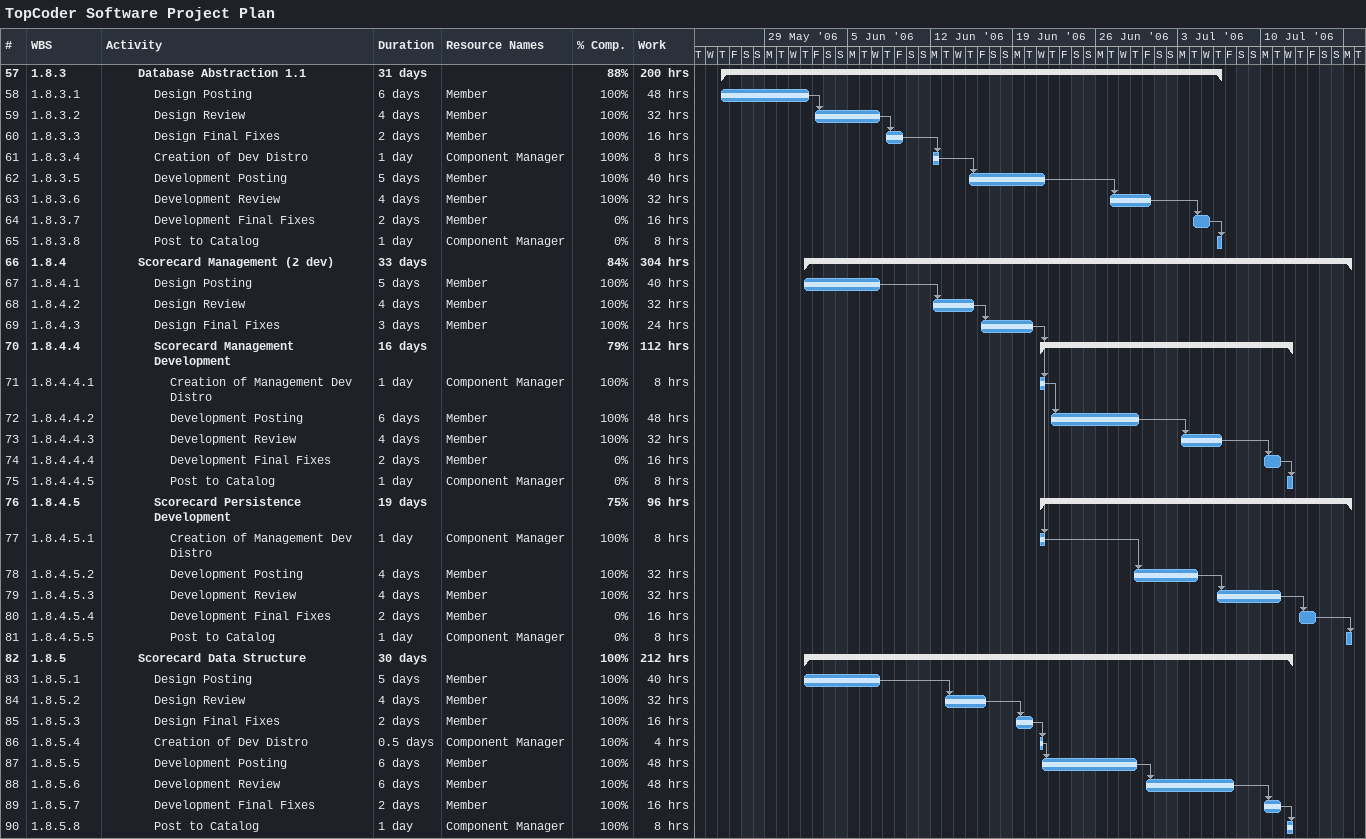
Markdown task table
TopCoder Software Project Plan

| ID | WBS | Task | Duration | Start | Finish | Predecessors | Resources | % complete | Work (h) |
|---|---|---|---|---|---|---|---|---|---|
| 57 | 1.8.3 | **Database Abstraction 1.1** | 31d | 2006-05-25 | 2006-07-06 |  |  | 88 | 200 |
| 58 | 1.8.3.1 | Design Posting | 6d | 2006-05-25 | 2006-06-01 |  | Member | 100 | 48 |
| 59 | 1.8.3.2 | Design Review | 4d | 2006-06-02 | 2006-06-07 | 58 | Member | 100 | 32 |
| 60 | 1.8.3.3 | Design Final Fixes | 2d | 2006-06-08 | 2006-06-09 | 59 | Member | 100 | 16 |
| 61 | 1.8.3.4 | Creation of Dev Distro | 1d | 2006-06-12 | 2006-06-12 | 60 | Component Manager | 100 | 8 |
| 62 | 1.8.3.5 | Development Posting | 5d | 2006-06-15 | 2006-06-21 | 61 | Member | 100 | 40 |
| 63 | 1.8.3.6 | Development Review | 4d | 2006-06-27 | 2006-06-30 | 62 | Member | 100 | 32 |
| 64 | 1.8.3.7 | Development Final Fixes | 2d | 2006-07-04 | 2006-07-05 | 63 | Member | 0 | 16 |
| 65 | 1.8.3.8 | Post to Catalog | 1d | 2006-07-06 | 2006-07-06 | 64 | Component Manager | 0 | 8 |
| 66 | 1.8.4 | **Scorecard Management (2 dev)** | 33d | 2006-06-01 | 2006-07-17 |  |  | 84 | 304 |
| 67 | 1.8.4.1 | Design Posting | 5d | 2006-06-01 | 2006-06-07 |  | Member | 100 | 40 |
| 68 | 1.8.4.2 | Design Review | 4d | 2006-06-12 | 2006-06-15 | 67 | Member | 100 | 32 |
| 69 | 1.8.4.3 | Design Final Fixes | 3d | 2006-06-16 | 2006-06-20 | 68 | Member | 100 | 24 |
| 70 | 1.8.4.4 | **Scorecard Management Development** | 16d | 2006-06-21 | 2006-07-12 | 69 |  | 79 | 112 |
| 71 | 1.8.4.4.1 | Creation of Management Dev Distro | 1d | 2006-06-21 | 2006-06-21 | 69 | Component Manager | 100 | 8 |
| 72 | 1.8.4.4.2 | Development Posting | 6d | 2006-06-22 | 2006-06-29 | 71 | Member | 100 | 48 |
| 73 | 1.8.4.4.3 | Development Review | 4d | 2006-07-03 | 2006-07-06 | 72 | Member | 100 | 32 |
| 74 | 1.8.4.4.4 | Development Final Fixes | 2d | 2006-07-10 | 2006-07-11 | 73 | Member | 0 | 16 |
| 75 | 1.8.4.4.5 | Post to Catalog | 1d | 2006-07-12 | 2006-07-12 | 74 | Component Manager | 0 | 8 |
| 76 | 1.8.4.5 | **Scorecard Persistence Development** | 19d | 2006-06-21 | 2006-07-17 |  |  | 75 | 96 |
| 77 | 1.8.4.5.1 | Creation of Management Dev Distro | 1d | 2006-06-21 | 2006-06-21 | 69 | Component Manager | 100 | 8 |
| 78 | 1.8.4.5.2 | Development Posting | 4d | 2006-06-29 | 2006-07-04 | 77 | Member | 100 | 32 |
| 79 | 1.8.4.5.3 | Development Review | 4d | 2006-07-06 | 2006-07-11 | 78 | Member | 100 | 32 |
| 80 | 1.8.4.5.4 | Development Final Fixes | 2d | 2006-07-13 | 2006-07-14 | 79 | Member | 0 | 16 |
| 81 | 1.8.4.5.5 | Post to Catalog | 1d | 2006-07-17 | 2006-07-17 | 80 | Component Manager | 0 | 8 |
| 82 | 1.8.5 | **Scorecard Data Structure** | 30d | 2006-06-01 | 2006-07-12 |  |  | 100 | 212 |
| 83 | 1.8.5.1 | Design Posting | 5d | 2006-06-01 | 2006-06-07 |  | Member | 100 | 40 |
| 84 | 1.8.5.2 | Design Review | 4d | 2006-06-13 | 2006-06-16 | 83 | Member | 100 | 32 |
| 85 | 1.8.5.3 | Design Final Fixes | 2d | 2006-06-19 | 2006-06-20 | 84 | Member | 100 | 16 |
| 86 | 1.8.5.4 | Creation of Dev Distro | 0.5d | 2006-06-21 | 2006-06-21 | 85 | Component Manager | 100 | 4 |
| 87 | 1.8.5.5 | Development Posting | 6d | 2006-06-21 | 2006-06-29 | 86 | Member | 100 | 48 |
| 88 | 1.8.5.6 | Development Review | 6d | 2006-06-30 | 2006-07-07 | 87 | Member | 100 | 48 |
| 89 | 1.8.5.7 | Development Final Fixes | 2d | 2006-07-10 | 2006-07-11 | 88 | Member | 100 | 16 |
| 90 | 1.8.5.8 | Post to Catalog | 1d | 2006-07-12 | 2006-07-12 | 89 | Component Manager | 100 | 8 |
